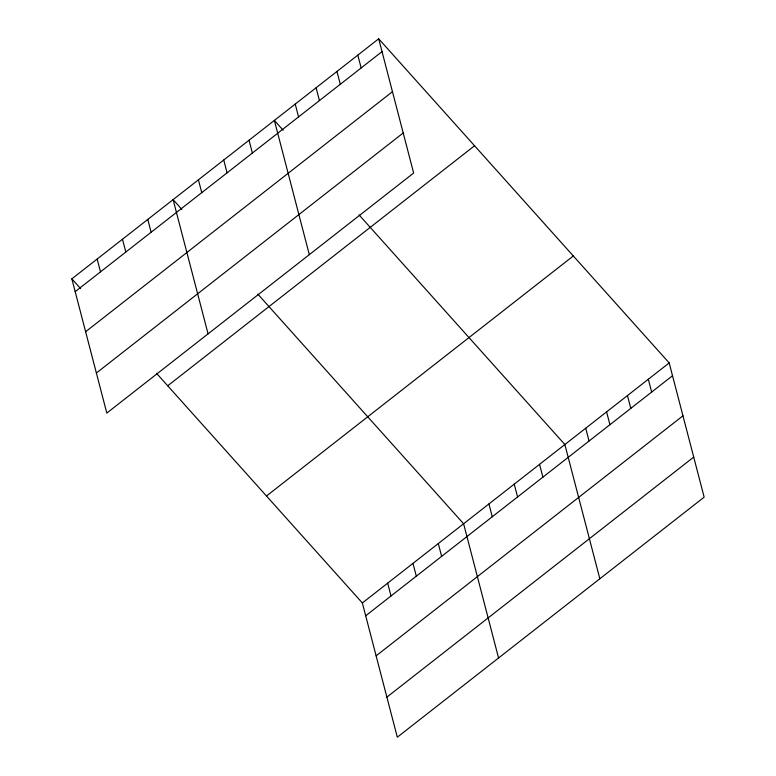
<?xml version="1.0" encoding="UTF-8"?>
<svg xmlns="http://www.w3.org/2000/svg" width="776" height="776" viewBox="0 0 776 776"><rect width="100%" height="100%" fill="white"/><g stroke="black" fill="none" stroke-linecap="round" stroke-linejoin="round"><path stroke-width="1.16" d="M378.688 38.8L413.647 173.038L106.816 413.075L71.848 278.836L378.688 38.8L669.184 362.925L704.152 497.164L397.312 737.2L362.353 602.962L156.529 373.324M75.185 291.66L382.025 51.623M85.622 331.73L392.462 91.684M96.379 373.014L403.21 132.968M167.713 385.798L474.553 145.762M266.488 496L573.318 255.964M362.353 602.962L669.184 362.925M365.69 615.785L672.52 375.739M376.127 655.846L682.958 415.81M386.875 697.129L693.715 457.093M283.153 130.222L274.365 120.416L309.323 254.654M359.045 214.894L564.86 444.532L599.829 578.77M181.894 209.433L173.106 199.626L208.075 333.864M257.787 294.104L463.602 523.752L498.57 657.99M71.848 278.836L80.636 288.643M648.319 379.241L651.656 392.064M627.454 395.566L630.791 408.389M606.59 411.891L609.926 424.705M585.725 428.216L589.062 441.03M539.543 464.339L542.89 477.162M514.236 484.146L517.573 496.96M488.919 503.944L492.256 516.768M357.823 55.125L361.16 67.939M336.959 71.45L340.295 84.264M438.295 543.549L441.631 556.373M316.094 87.766L319.431 100.589M295.229 104.091L298.566 116.914M412.977 563.357L416.314 576.17M387.66 583.154L390.997 595.978M249.047 140.214L252.384 153.037M223.731 160.021L227.067 172.835M198.423 179.819L201.76 192.642M147.789 219.433L151.126 232.247M122.482 239.231L125.819 252.055M97.165 259.038L100.502 271.852"/></g></svg>
